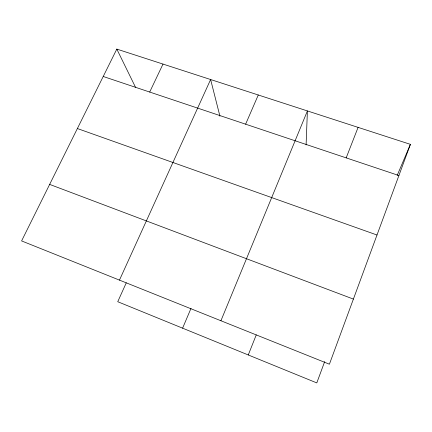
<?xml version="1.0" encoding="UTF-8"?>
<svg xmlns="http://www.w3.org/2000/svg" width="432" height="432" viewBox="0 0 432 432"><rect width="100%" height="100%" fill="white"/><g stroke="black" fill="none" stroke-linecap="round" stroke-linejoin="round"><path stroke-width="0.65" d="M306.088 144.947L307.406 110.932L220.919 320.749M410.4 144.347L329.411 364.203L21.6 240.921L116.813 49.091L410.4 144.347L397.17 175.462M324.686 361.589L316.791 382.909L117.742 301.714L126.268 282.83M346.183 157.874L358.09 127.375M248.27 354.958L256.252 334.897M182.601 328.169L190.998 308.394M245.619 124.184L258.277 94.991M119.464 280.114L210.622 79.526L219.937 116.197M149.699 92.048L162.999 64.076M103.221 76.48L398.909 175.538M77.382 128.536L377.001 235.008M49.653 184.399L353.398 299.09M116.813 49.091L135.508 87.259"/></g></svg>
